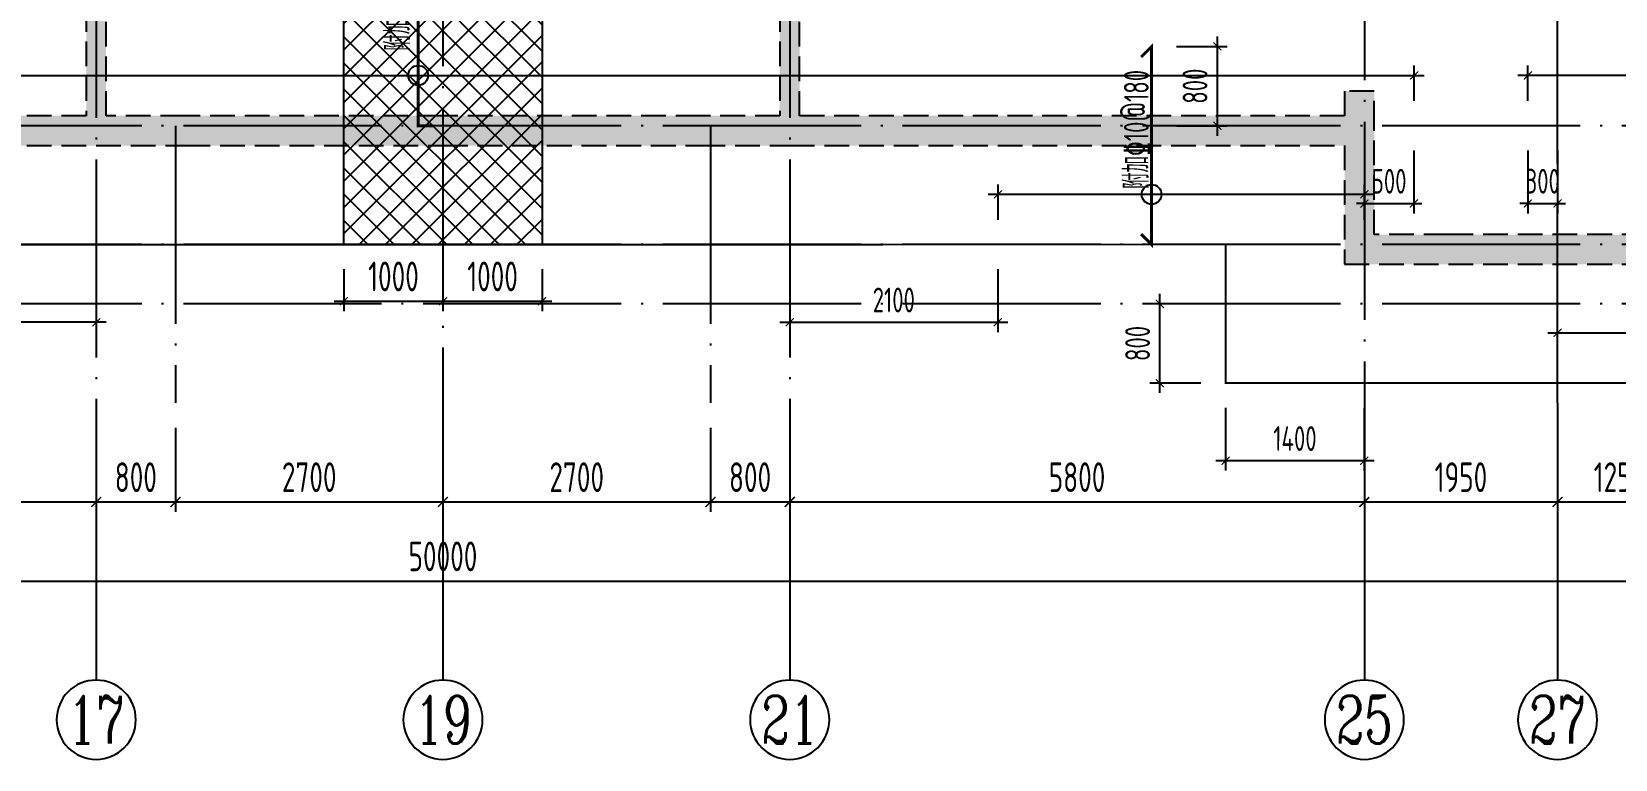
# Model space of a CAD drawing. Extents: x -461650 to 361314, y 245336 to 769729.
# Drawn here: x -190107 to -174122, y 704347 to 711698 of the extents above; entities that cross this region are included whole.
import ezdxf
from ezdxf.enums import TextEntityAlignment as Align

# ---------------------------------------------------------------- set-up
doc = ezdxf.new("R2010")
doc.units = 0
doc.header["$LTSCALE"] = 1000
doc.linetypes.add('DASH', pattern=[0.35, 0.25, -0.1])
doc.linetypes.add('DOTE', pattern=[2.42, 2, -0.2, 0.02, -0.2])
doc.layers.get('0').update_dxf_attribs({"linetype": 'CONTINUOUS'})
doc.layers.get('DEFPOINTS').update_dxf_attribs({"linetype": 'CONTINUOUS'})
for name, color, linetype in [('A-AXIS', 1, 'CONTINUOUS'), ('A-DOTE', 10, 'DOTE'), ('AXIS_NUM', 7, 'CONTINUOUS'), ('DIM', 2, 'CONTINUOUS'), ('S-B板配筋', 6, 'CONTINUOUS'), ('S-B板配筋号', 7, 'CONTINUOUS'), ('S-J基础底板', 5, 'CONTINUOUS'), ('S-J基础底板标注', 3, 'CONTINUOUS'), ('S-Q墙填充', 252, 'CONTINUOUS'), ('S-Q墙实线', 6, 'CONTINUOUS'), ('S-Q墙虚线', 6, 'DASH'), ('S-Y一般标注', 3, 'CONTINUOUS'), ('后浇带', 8, 'CONTINUOUS')]:
    doc.layers.add(name, color=color, linetype=linetype)
doc.styles.add('TSSD_Axis', font='complex.shx', dxfattribs={"width": 0.7, "bigfont": 'hztxt.shx'})
doc.styles.add('TSSD_DIMENSION', font='Tssdeng.shx', dxfattribs={"width": 0.7, "bigfont": 'tssdchn.shx'})
doc.styles.add('TSSD_REIN', font='tssdeng.shx', dxfattribs={"width": 0.7, "height": 300, "bigfont": 'tssdchn.shx'})
doc.dimstyles.new('TSSD_100_100', dxfattribs={"dimtxt": 300, "dimasz": 100, "dimexe": 100, "dimexo": 250, "dimgap": 100, "dimtad": 1, "dimdec": 0, "dimzin": 0, "dimdsep": 46, "dimtxsty": 'TSSD_DIMENSION', "dimblk": 'ARCHTICK', "dimcen": 0, "dimdle": 100, "dimclrt": 7, "dimadec": 0, "dimazin": 0, "dimtfac": 1, "dimtdec": 0, "dimtix": 1, "dimtmove": 2, "dimatfit": 3, "dimldrblk": 'ARCHTICK', "dimfxl": 0, "dimtolj": 1, "dimtzin": 0, "dimarcsym": 0})
doc.dimstyles.new('TSSD_100_100$0', dxfattribs={"dimtxt": 300, "dimasz": 80, "dimexe": 100, "dimexo": 250, "dimgap": 100, "dimtad": 1, "dimdec": 0, "dimzin": 0, "dimdsep": 46, "dimtxsty": 'TSSD_DIMENSION', "dimblk": 'ARCHTICK', "dimcen": 0, "dimdle": 100, "dimclrd": 3, "dimclre": 3, "dimclrt": 7, "dimadec": 0, "dimazin": 0, "dimtfac": 1, "dimtdec": 0, "dimtix": 1, "dimtmove": 2, "dimatfit": 3, "dimldrblk": 'ARCHTICK', "dimfxl": 0, "dimtolj": 1, "dimtzin": 0, "dimarcsym": 0})

# ---------------------------------------------------------------- blocks, each defined once
blk = doc.blocks.new('_ArchTick')
at = {"color": 0, "linetype": 'ByBlock', "const_width": 0.15}
blk.add_lwpolyline([(-0.5, -0.5), (0.5, 0.5)], dxfattribs=at)
blk = doc.blocks.new('*D70')
at = {"layer": 'DEFPOINTS', "color": 0}
for p in [(-178719, 708948), (-178055, 708948), (-178055, 708148)]:
    blk.add_point(p, dxfattribs=at)
at = {"layer": 'S-J基础底板标注', "color": 3, "lineweight": -2}
for p, q in [((-178305, 708948), (-178819, 708948)), ((-178719, 708048), (-178719, 709048)), ((-178305, 708148), (-178819, 708148))]:
    blk.add_line(p, q, dxfattribs=at)
at = {"layer": 'S-J基础底板标注', "color": 3, "lineweight": -2, "xscale": 80, "yscale": 80, "zscale": 80}
for p, rotation in [((-178719, 708948), 90), ((-178719, 708148), 270)]:
    blk.add_blockref('_ArchTick', p, dxfattribs=dict(at, rotation=rotation))
at = {"layer": 'S-J基础底板标注', "color": 7, "insert": (-178944, 708548), "char_height": 250, "attachment_point": 5, "rotation": 90, "style": 'TSSD_DIMENSION'}
blk.add_mtext('\\A1;800', dxfattribs=at)
blk = doc.blocks.new('*D72')
at = {"layer": 'DEFPOINTS', "color": 0}
for p in [(-178055, 708148), (-176655, 708146), (-178056, 707364)]:
    blk.add_point(p, dxfattribs=at)
at = {"layer": 'S-J基础底板标注', "color": 3, "lineweight": -2}
for p, q in [((-178056, 707898), (-178056, 707264)), ((-176656, 707896), (-176656, 707263)), ((-176556, 707363), (-178156, 707364))]:
    blk.add_line(p, q, dxfattribs=at)
at = {"layer": 'S-J基础底板标注', "color": 3, "lineweight": -2, "xscale": 80, "yscale": 80, "zscale": 80}
for p, rotation in [((-178056, 707364), 179.9511020885863), ((-176656, 707363), 359.9511020885863)]:
    blk.add_blockref('_ArchTick', p, dxfattribs=dict(at, rotation=rotation))
at = {"layer": 'S-J基础底板标注', "color": 7, "insert": (-177356, 707588), "char_height": 250, "attachment_point": 5, "rotation": 359.9511, "style": 'TSSD_DIMENSION'}
blk.add_mtext('\\A1;1400', dxfattribs=at)
blk = doc.blocks.new('*D1663')
at = {"layer": 'DEFPOINTS', "color": 0}
for p in [(20300, 3600), (26100, 3600), (26100, 2600)]:
    blk.add_point(p, dxfattribs=at)
at = {"layer": 'S-Y一般标注', "color": 0, "lineweight": -2}
for p, q in [((20300, 3350), (20300, 2500)), ((26100, 3350), (26100, 2500)), ((20200, 2600), (26200, 2600))]:
    blk.add_line(p, q, dxfattribs=at)
at = {"layer": 'S-Y一般标注', "color": 0, "lineweight": -2, "xscale": 100, "yscale": 100, "zscale": 100, "rotation": 180}
blk.add_blockref('_ArchTick', (20300, 2600), dxfattribs=at)
at = {"layer": 'S-Y一般标注', "color": 0, "lineweight": -2, "xscale": 100, "yscale": 100, "zscale": 100}
blk.add_blockref('_ArchTick', (26100, 2600), dxfattribs=at)
at = {"layer": 'S-Y一般标注', "color": 7, "insert": (23200, 2850), "char_height": 300, "attachment_point": 5, "style": 'TSSD_DIMENSION'}
blk.add_mtext('\\A1;5800', dxfattribs=at)
blk = doc.blocks.new('ts_axno')
at = {"color": 0, "linetype": 'ByBlock', "lineweight": -2}
blk.add_circle((0, 0), 0.5, dxfattribs=at)
at = {"color": 0, "linetype": 'ByBlock', "lineweight": -2, "style": 'TSSD_Axis', "width": 0.7}
blk.add_attdef('A', text='', height=0.6, dxfattribs=at).set_placement((0, 0), align=Align.MIDDLE_CENTER)
blk = doc.blocks.new('*D1664')
at = {"layer": 'DEFPOINTS', "color": 0}
for p in [(26100, 3600), (26900, 3600), (26900, 2600)]:
    blk.add_point(p, dxfattribs=at)
at = {"layer": 'S-Y一般标注', "color": 0, "lineweight": -2}
for p, q in [((26100, 3350), (26100, 2500)), ((26900, 3350), (26900, 2500)), ((26000, 2600), (27000, 2600))]:
    blk.add_line(p, q, dxfattribs=at)
at = {"layer": 'S-Y一般标注', "color": 0, "lineweight": -2, "xscale": 100, "yscale": 100, "zscale": 100, "rotation": 180}
blk.add_blockref('_ArchTick', (26100, 2600), dxfattribs=at)
at = {"layer": 'S-Y一般标注', "color": 0, "lineweight": -2, "xscale": 100, "yscale": 100, "zscale": 100}
blk.add_blockref('_ArchTick', (26900, 2600), dxfattribs=at)
at = {"layer": 'S-Y一般标注', "color": 7, "insert": (26500, 2850), "char_height": 300, "attachment_point": 5, "style": 'TSSD_DIMENSION'}
blk.add_mtext('\\A1;800', dxfattribs=at)
blk = doc.blocks.new('*D1665')
at = {"layer": 'DEFPOINTS', "color": 0}
for p in [(26900, 3600), (29600, 3600), (29600, 2600)]:
    blk.add_point(p, dxfattribs=at)
at = {"layer": 'S-Y一般标注', "color": 0, "lineweight": -2}
for p, q in [((26900, 3350), (26900, 2500)), ((29600, 3350), (29600, 2500)), ((26800, 2600), (29700, 2600))]:
    blk.add_line(p, q, dxfattribs=at)
at = {"layer": 'S-Y一般标注', "color": 0, "lineweight": -2, "xscale": 100, "yscale": 100, "zscale": 100, "rotation": 180}
blk.add_blockref('_ArchTick', (26900, 2600), dxfattribs=at)
at = {"layer": 'S-Y一般标注', "color": 0, "lineweight": -2, "xscale": 100, "yscale": 100, "zscale": 100}
blk.add_blockref('_ArchTick', (29600, 2600), dxfattribs=at)
at = {"layer": 'S-Y一般标注', "color": 7, "insert": (28250, 2850), "char_height": 300, "attachment_point": 5, "style": 'TSSD_DIMENSION'}
blk.add_mtext('\\A1;2700', dxfattribs=at)
blk = doc.blocks.new('*D1666')
at = {"layer": 'DEFPOINTS', "color": 0}
for p in [(32300, 3600), (33100, 3600), (33100, 2600)]:
    blk.add_point(p, dxfattribs=at)
at = {"layer": 'S-Y一般标注', "color": 0, "lineweight": -2}
for p, q in [((32300, 3350), (32300, 2500)), ((33100, 3350), (33100, 2500)), ((32200, 2600), (33200, 2600))]:
    blk.add_line(p, q, dxfattribs=at)
at = {"layer": 'S-Y一般标注', "color": 0, "lineweight": -2, "xscale": 100, "yscale": 100, "zscale": 100, "rotation": 180}
blk.add_blockref('_ArchTick', (32300, 2600), dxfattribs=at)
at = {"layer": 'S-Y一般标注', "color": 0, "lineweight": -2, "xscale": 100, "yscale": 100, "zscale": 100}
blk.add_blockref('_ArchTick', (33100, 2600), dxfattribs=at)
at = {"layer": 'S-Y一般标注', "color": 7, "insert": (32700, 2850), "char_height": 300, "attachment_point": 5, "style": 'TSSD_DIMENSION'}
blk.add_mtext('\\A1;800', dxfattribs=at)
blk = doc.blocks.new('*D1667')
at = {"layer": 'DEFPOINTS', "color": 0}
for p in [(33100, 3600), (38900, 3600), (38900, 2600)]:
    blk.add_point(p, dxfattribs=at)
at = {"layer": 'S-Y一般标注', "color": 0, "lineweight": -2}
for p, q in [((33100, 3350), (33100, 2500)), ((38900, 3350), (38900, 2500)), ((33000, 2600), (39000, 2600))]:
    blk.add_line(p, q, dxfattribs=at)
at = {"layer": 'S-Y一般标注', "color": 0, "lineweight": -2, "xscale": 100, "yscale": 100, "zscale": 100, "rotation": 180}
blk.add_blockref('_ArchTick', (33100, 2600), dxfattribs=at)
at = {"layer": 'S-Y一般标注', "color": 0, "lineweight": -2, "xscale": 100, "yscale": 100, "zscale": 100}
blk.add_blockref('_ArchTick', (38900, 2600), dxfattribs=at)
at = {"layer": 'S-Y一般标注', "color": 7, "insert": (36000, 2850), "char_height": 300, "attachment_point": 5, "style": 'TSSD_DIMENSION'}
blk.add_mtext('\\A1;5800', dxfattribs=at)
blk = doc.blocks.new('*D1672')
at = {"layer": 'DEFPOINTS', "color": 0}
for p in [(4600, 3600), (54600, 3600), (54600, 1800)]:
    blk.add_point(p, dxfattribs=at)
at = {"layer": 'S-Y一般标注', "color": 0, "lineweight": -2}
for p, q in [((4600, 3350), (4600, 1700)), ((54600, 3350), (54600, 1700)), ((4500, 1800), (54700, 1800))]:
    blk.add_line(p, q, dxfattribs=at)
at = {"layer": 'S-Y一般标注', "color": 0, "lineweight": -2, "xscale": 100, "yscale": 100, "zscale": 100, "rotation": 180}
blk.add_blockref('_ArchTick', (4600, 1800), dxfattribs=at)
at = {"layer": 'S-Y一般标注', "color": 0, "lineweight": -2, "xscale": 100, "yscale": 100, "zscale": 100}
blk.add_blockref('_ArchTick', (54600, 1800), dxfattribs=at)
at = {"layer": 'S-Y一般标注', "color": 7, "insert": (29600, 2050), "char_height": 300, "attachment_point": 5, "style": 'TSSD_DIMENSION'}
blk.add_mtext('\\A1;50000', dxfattribs=at)
blk = doc.blocks.new('*D1675')
at = {"layer": 'DEFPOINTS', "color": 0}
for p in [(29600, 3600), (32300, 3600), (32300, 2600)]:
    blk.add_point(p, dxfattribs=at)
at = {"layer": 'S-Y一般标注', "color": 0, "lineweight": -2}
for p, q in [((29600, 3350), (29600, 2500)), ((32300, 3350), (32300, 2500)), ((29500, 2600), (32400, 2600))]:
    blk.add_line(p, q, dxfattribs=at)
at = {"layer": 'S-Y一般标注', "color": 0, "lineweight": -2, "xscale": 100, "yscale": 100, "zscale": 100, "rotation": 180}
blk.add_blockref('_ArchTick', (29600, 2600), dxfattribs=at)
at = {"layer": 'S-Y一般标注', "color": 0, "lineweight": -2, "xscale": 100, "yscale": 100, "zscale": 100}
blk.add_blockref('_ArchTick', (32300, 2600), dxfattribs=at)
at = {"layer": 'S-Y一般标注', "color": 7, "insert": (30950, 2850), "char_height": 300, "attachment_point": 5, "style": 'TSSD_DIMENSION'}
blk.add_mtext('\\A1;2700', dxfattribs=at)
blk = doc.blocks.new('*D1676')
at = {"layer": 'DEFPOINTS', "color": 0}
for p in [(40850, 3600), (42100, 3600), (42100, 2600)]:
    blk.add_point(p, dxfattribs=at)
at = {"layer": 'S-Y一般标注', "color": 0, "lineweight": -2}
for p, q in [((40850, 3350), (40850, 2500)), ((42100, 3350), (42100, 2500)), ((40750, 2600), (42200, 2600))]:
    blk.add_line(p, q, dxfattribs=at)
at = {"layer": 'S-Y一般标注', "color": 0, "lineweight": -2, "xscale": 100, "yscale": 100, "zscale": 100, "rotation": 180}
blk.add_blockref('_ArchTick', (40850, 2600), dxfattribs=at)
at = {"layer": 'S-Y一般标注', "color": 0, "lineweight": -2, "xscale": 100, "yscale": 100, "zscale": 100}
blk.add_blockref('_ArchTick', (42100, 2600), dxfattribs=at)
at = {"layer": 'S-Y一般标注', "color": 7, "insert": (41475, 2850), "char_height": 300, "attachment_point": 5, "style": 'TSSD_DIMENSION'}
blk.add_mtext('\\A1;1250', dxfattribs=at)
blk = doc.blocks.new('*D1691')
at = {"layer": 'DEFPOINTS', "color": 0}
for p in [(38900, 3600), (40850, 3600), (40850, 2600)]:
    blk.add_point(p, dxfattribs=at)
at = {"layer": 'S-Y一般标注', "color": 0, "lineweight": -2}
for p, q in [((38900, 3350), (38900, 2500)), ((40850, 3350), (40850, 2500)), ((38800, 2600), (40950, 2600))]:
    blk.add_line(p, q, dxfattribs=at)
at = {"layer": 'S-Y一般标注', "color": 0, "lineweight": -2, "xscale": 100, "yscale": 100, "zscale": 100, "rotation": 180}
blk.add_blockref('_ArchTick', (38900, 2600), dxfattribs=at)
at = {"layer": 'S-Y一般标注', "color": 0, "lineweight": -2, "xscale": 100, "yscale": 100, "zscale": 100}
blk.add_blockref('_ArchTick', (40850, 2600), dxfattribs=at)
at = {"layer": 'S-Y一般标注', "color": 7, "insert": (39875, 2850), "char_height": 300, "attachment_point": 5, "style": 'TSSD_DIMENSION'}
blk.add_mtext('\\A1;1950', dxfattribs=at)
blk = doc.blocks.new('*D1516')
at = {"layer": 'DEFPOINTS', "color": 0}
for p in [(-186955, 709548), (-185955, 709548), (-185955, 708975)]:
    blk.add_point(p, dxfattribs=at)
at = {"layer": 'DIM', "color": 3, "lineweight": -2}
for p, q in [((-186955, 709298), (-186955, 708875)), ((-185955, 709298), (-185955, 708875)), ((-187055, 708975), (-185855, 708975))]:
    blk.add_line(p, q, dxfattribs=at)
at = {"layer": 'DIM', "color": 3, "lineweight": -2, "xscale": 80, "yscale": 80, "zscale": 80, "rotation": 180}
blk.add_blockref('_ArchTick', (-186955, 708975), dxfattribs=at)
at = {"layer": 'DIM', "color": 3, "lineweight": -2, "xscale": 80, "yscale": 80, "zscale": 80}
blk.add_blockref('_ArchTick', (-185955, 708975), dxfattribs=at)
at = {"layer": 'DIM', "color": 7, "insert": (-186455, 709225), "char_height": 300, "attachment_point": 5, "style": 'TSSD_DIMENSION'}
blk.add_mtext('\\A1;1000', dxfattribs=at)
blk = doc.blocks.new('*D1517')
at = {"layer": 'DEFPOINTS', "color": 0}
for p in [(-185955, 709548), (-184955, 709548), (-184955, 708975)]:
    blk.add_point(p, dxfattribs=at)
at = {"layer": 'DIM', "color": 3, "lineweight": -2}
for p, q in [((-185955, 709298), (-185955, 708875)), ((-184955, 709298), (-184955, 708875)), ((-186055, 708975), (-184855, 708975))]:
    blk.add_line(p, q, dxfattribs=at)
at = {"layer": 'DIM', "color": 3, "lineweight": -2, "xscale": 80, "yscale": 80, "zscale": 80, "rotation": 180}
blk.add_blockref('_ArchTick', (-185955, 708975), dxfattribs=at)
at = {"layer": 'DIM', "color": 3, "lineweight": -2, "xscale": 80, "yscale": 80, "zscale": 80}
blk.add_blockref('_ArchTick', (-184955, 708975), dxfattribs=at)
at = {"layer": 'DIM', "color": 7, "insert": (-185455, 709225), "char_height": 300, "attachment_point": 5, "style": 'TSSD_DIMENSION'}
blk.add_mtext('\\A1;1000', dxfattribs=at)
blk = doc.blocks.new('*D1526')
at = {"layer": 'DEFPOINTS', "color": 0}
for p in [(-191556, 709547), (-189455, 709547), (-191556, 708762)]:
    blk.add_point(p, dxfattribs=at)
at = {"layer": 'S-J基础底板标注', "color": 3, "lineweight": -2}
for p, q in [((-191556, 709297), (-191556, 708662)), ((-189455, 709297), (-189455, 708662)), ((-189355, 708762), (-191656, 708762))]:
    blk.add_line(p, q, dxfattribs=at)
at = {"layer": 'S-J基础底板标注', "color": 3, "lineweight": -2, "xscale": 80, "yscale": 80, "zscale": 80}
for p, rotation in [((-191556, 708762), 179.9999413827758), ((-189455, 708762), 359.9999413827758)]:
    blk.add_blockref('_ArchTick', p, dxfattribs=dict(at, rotation=rotation))
at = {"layer": 'S-J基础底板标注', "color": 7, "insert": (-190506, 708987), "char_height": 250, "attachment_point": 5, "rotation": 359.9999, "style": 'TSSD_DIMENSION'}
blk.add_mtext('\\A1;2100', dxfattribs=at)
blk = doc.blocks.new('*D1527')
at = {"layer": 'DEFPOINTS', "color": 0}
for p in [(-182455, 709547), (-180355, 709547), (-180355, 708762)]:
    blk.add_point(p, dxfattribs=at)
at = {"layer": 'S-J基础底板标注', "color": 3, "lineweight": -2}
for p, q in [((-182455, 709297), (-182455, 708662)), ((-180355, 709297), (-180355, 708662)), ((-182555, 708762), (-180255, 708762))]:
    blk.add_line(p, q, dxfattribs=at)
at = {"layer": 'S-J基础底板标注', "color": 3, "lineweight": -2, "xscale": 80, "yscale": 80, "zscale": 80}
for p, rotation in [((-182455, 708762), 180.0001098677895), ((-180355, 708762), 0.0001098677895349417)]:
    blk.add_blockref('_ArchTick', p, dxfattribs=dict(at, rotation=rotation))
at = {"layer": 'S-J基础底板标注', "color": 7, "insert": (-181405, 708987), "char_height": 250, "attachment_point": 5, "rotation": 0.0001, "style": 'TSSD_DIMENSION'}
blk.add_mtext('\\A1;2100', dxfattribs=at)
blk = doc.blocks.new('*D1602')
at = {"layer": 'DEFPOINTS', "color": 0, "ltscale": 0.5}
for p in [(-176153, 711256), (-196058, 710748), (-176153, 710748)]:
    blk.add_point(p, dxfattribs=at)
at = {"layer": 'S-J基础底板标注', "color": 3, "lineweight": -2, "ltscale": 0.5}
for p, q in [((-196058, 710998), (-196058, 711356)), ((-176153, 710998), (-176153, 711356)), ((-196158, 711256), (-176053, 711256))]:
    blk.add_line(p, q, dxfattribs=at)
at = {"layer": 'S-J基础底板标注', "color": 3, "lineweight": -2, "ltscale": 0.5, "xscale": 80, "yscale": 80, "zscale": 80, "rotation": 180}
blk.add_blockref('_ArchTick', (-196058, 711256), dxfattribs=at)
at = {"layer": 'S-J基础底板标注', "color": 3, "lineweight": -2, "ltscale": 0.5, "xscale": 80, "yscale": 80, "zscale": 80}
blk.add_blockref('_ArchTick', (-176153, 711256), dxfattribs=at)
blk = doc.blocks.new('*D1608')
at = {"layer": 'DEFPOINTS', "color": 0, "ltscale": 0.5}
for p in [(-175005, 711256), (-175005, 710748), (-171706, 710748)]:
    blk.add_point(p, dxfattribs=at)
at = {"layer": 'S-J基础底板标注', "color": 3, "lineweight": -2, "ltscale": 0.5}
for p, q in [((-175005, 710998), (-175005, 711356)), ((-171706, 710998), (-171706, 711356)), ((-171606, 711256), (-175105, 711256))]:
    blk.add_line(p, q, dxfattribs=at)
at = {"layer": 'S-J基础底板标注', "color": 3, "lineweight": -2, "ltscale": 0.5, "xscale": 80, "yscale": 80, "zscale": 80}
for p, rotation in [((-175005, 711256), 180.0000000010147), ((-171706, 711256), 1.014708317370605e-09)]:
    blk.add_blockref('_ArchTick', p, dxfattribs=dict(at, rotation=rotation))
blk = doc.blocks.new('*D1588')
at = {"layer": 'DEFPOINTS', "color": 0}
for p in [(-176655, 710748), (-176155, 710748), (-176155, 709962)]:
    blk.add_point(p, dxfattribs=at)
at = {"layer": 'S-J基础底板标注', "color": 3, "lineweight": -2}
for p, q in [((-176655, 710498), (-176655, 709862)), ((-176155, 710498), (-176155, 709862)), ((-176655, 709962), (-176735, 709962)), ((-176655, 709962), (-176155, 709962)), ((-176155, 709962), (-176075, 709962))]:
    blk.add_line(p, q, dxfattribs=at)
at = {"layer": 'S-J基础底板标注', "color": 3, "lineweight": -2, "xscale": 80, "yscale": 80, "zscale": 80}
for p, rotation in [((-176655, 709962), 0.0001190507799542218), ((-176155, 709962), 180.0001190507799)]:
    blk.add_blockref('_ArchTick', p, dxfattribs=dict(at, rotation=rotation))
at = {"layer": 'S-J基础底板标注', "color": 7, "insert": (-176405, 710187), "char_height": 250, "attachment_point": 5, "rotation": 0.0001, "style": 'TSSD_DIMENSION'}
blk.add_mtext('\\A1;500', dxfattribs=at)
blk = doc.blocks.new('*D1548')
at = {"layer": 'DEFPOINTS', "color": 0}
for p in [(-175005, 710748), (-174705, 710748), (-174705, 709962)]:
    blk.add_point(p, dxfattribs=at)
at = {"layer": 'S-J基础底板标注', "color": 3, "lineweight": -2}
for p, q in [((-175005, 710498), (-175005, 709862)), ((-174705, 710498), (-174705, 709862)), ((-175005, 709962), (-175085, 709962)), ((-175005, 709962), (-174705, 709962)), ((-174705, 709962), (-174625, 709962))]:
    blk.add_line(p, q, dxfattribs=at)
at = {"layer": 'S-J基础底板标注', "color": 3, "lineweight": -2, "xscale": 80, "yscale": 80, "zscale": 80}
for p, rotation in [((-175005, 709962), 0.0001190507711612554), ((-174705, 709962), 180.0001190507712)]:
    blk.add_blockref('_ArchTick', p, dxfattribs=dict(at, rotation=rotation))
at = {"layer": 'S-J基础底板标注', "color": 7, "insert": (-174855, 710187), "char_height": 250, "attachment_point": 5, "rotation": 0.0001, "style": 'TSSD_DIMENSION'}
blk.add_mtext('\\A1;300', dxfattribs=at)
blk = doc.blocks.new('*D1596')
at = {"layer": 'DEFPOINTS', "color": 0, "ltscale": 0.5}
for p in [(-176655, 710055), (-180353, 709547), (-176655, 709547)]:
    blk.add_point(p, dxfattribs=at)
at = {"layer": 'S-J基础底板标注', "color": 3, "lineweight": -2, "ltscale": 0.5}
for p, q in [((-180453, 710055), (-176555, 710055)), ((-180353, 709797), (-180353, 710155)), ((-176655, 709797), (-176655, 710155))]:
    blk.add_line(p, q, dxfattribs=at)
at = {"layer": 'S-J基础底板标注', "color": 3, "lineweight": -2, "ltscale": 0.5, "xscale": 80, "yscale": 80, "zscale": 80}
for p, rotation in [((-180353, 710055), 179.9995902206616), ((-176655, 710055), 359.9995902206616)]:
    blk.add_blockref('_ArchTick', p, dxfattribs=dict(at, rotation=rotation))
blk = doc.blocks.new('*D1565')
at = {"layer": 'DEFPOINTS', "color": 0}
for p in [(-178803, 711548), (-178139, 711548), (-178803, 710747)]:
    blk.add_point(p, dxfattribs=at)
at = {"layer": 'S-J基础底板标注', "color": 3, "lineweight": -2}
for p, q in [((-178139, 710647), (-178139, 711648)), ((-178553, 711548), (-178039, 711548)), ((-178553, 710747), (-178039, 710747))]:
    blk.add_line(p, q, dxfattribs=at)
at = {"layer": 'S-J基础底板标注', "color": 3, "lineweight": -2, "xscale": 80, "yscale": 80, "zscale": 80}
for p, rotation in [((-178139, 711548), 90), ((-178139, 710747), 270)]:
    blk.add_blockref('_ArchTick', p, dxfattribs=dict(at, rotation=rotation))
at = {"layer": 'S-J基础底板标注', "color": 7, "insert": (-178364, 711147), "char_height": 250, "attachment_point": 5, "rotation": 90, "style": 'TSSD_DIMENSION'}
blk.add_mtext('\\A1;800', dxfattribs=at)
blk = doc.blocks.new('*D1597')
at = {"layer": 'DEFPOINTS', "color": 0, "ltscale": 0.5}
for p in [(-172205, 708656), (-174705, 708148), (-172205, 708148)]:
    blk.add_point(p, dxfattribs=at)
at = {"layer": 'S-J基础底板标注', "color": 3, "lineweight": -2, "ltscale": 0.5}
for p, q in [((-174705, 708398), (-174705, 708756)), ((-172205, 708398), (-172205, 708756)), ((-174805, 708656), (-172105, 708656))]:
    blk.add_line(p, q, dxfattribs=at)
at = {"layer": 'S-J基础底板标注', "color": 3, "lineweight": -2, "ltscale": 0.5, "xscale": 80, "yscale": 80, "zscale": 80}
for p, rotation in [((-174705, 708656), 179.9999190256632), ((-172205, 708656), 359.9999190256631)]:
    blk.add_blockref('_ArchTick', p, dxfattribs=dict(at, rotation=rotation))
blk = doc.blocks.new('20210824.17211196')
at = {"layer": 'S-Q墙填充', "ltscale": 0.5}
h = blk.add_hatch(dxfattribs=at)
h.set_pattern_fill('ARMORED', color=252, scale=30, style=0)
h.set_pattern_definition([(50, (48278.55, 29260.87), (215.17805, -18.82564), [22.5, -247.5]), (355, (48278.55, 29260.87), (-41.6254, 225.65764), [18, -198]), (100.4514, (48296.48, 29259.3), (173.5528, 206.83186), [19.12206, -210.34263]), (46.1842, (48278.55, 29320.87), (320.1723, -49.6557), [33.75, -371.25]), (96.6356, (48305.23, 29316.73), (280.3988, 292.2354), [28.6831, -315.5139]), (351.1842, (48278.55, 29320.87), (280.3986, 292.2356), [27, -297]), (21, (48308.55, 29305.87), (179.07212, -120.78567), [22.5, -247.5]), (326, (48308.55, 29305.87), (72.9946, 217.545), [18, -198]), (71.4514, (48323.47, 29295.8), (252.0668, 96.75915), [19.12206, -210.34263]), (37.5, (48278.55, 29260.87), (3.647957, 99.868156), [0, -195.6, 0, -201, 0, -198.75]), (7.5, (48278.55, 29260.87), (78.92086, 118.32351), [0, -114.6, 0, -191.1, 0, -75.75]), (327.5, (48211.65, 29260.87), (160.14673, -6.76646), [0, -75, 0, -234, 0, -310.5]), (317.5, (48181.65, 29260.87), (174.95585, 30.0315), [0, -97.5, 0, -155.4, 0, -220.5]), (45, (48278.55, 29260.87), (-106.06602, 106.06602), [])])
h.paths.add_polyline_path([(147542, 66729), (145942, 66729), (145542, 66729), (142642, 66729), (142192, 66729), (141292, 66729), (140842, 66729), (139342, 66729), (139342, 67529), (139342, 68529), (138692, 68529), (137042, 68529), (136442, 68529), (136442, 68779), (133242, 68779), (133242, 68529), (132642, 68529), (131042, 68529), (130342, 68529), (130342, 67529), (130342, 66729), (117642, 66729), (117192, 66729), (116292, 66729), (115842, 66729), (114342, 66729), (114342, 67529), (114342, 68529), (113692, 68529), (112042, 68529), (111442, 68529), (111442, 68779), (108242, 68779), (108242, 68529), (107642, 68529), (106042, 68529), (105342, 68529), (105342, 67529), (105342, 66729), (97142, 66729), (97142, 63729), (97142, 61129), (97142, 59029), (99942, 59029), (106442, 59029), (106442, 57829), (107492, 57829), (109842, 57829), (112192, 57829), (113242, 57829), (113242, 59029), (118842, 59029), (119742, 59029), (122342, 59029), (124942, 59029), (125842, 59029), (131442, 59029), (131442, 57829), (132492, 57829), (134842, 57829), (137192, 57829), (138242, 57829), (138242, 59029), (143842, 59029), (144742, 59029), (147542, 59029)])
h.paths.add_polyline_path([(100942, 59329), (100942, 60779), (100742, 60779), (100742, 59329), (99942, 59329), (97442, 59329), (97442, 61129), (97442, 63629), (98142, 63629), (98142, 63829), (97442, 63829), (97442, 66429), (97842, 66429), (98742, 66429), (99042, 66429), (99042, 65779), (99242, 65779), (99242, 66429), (101942, 66429), (101942, 63629), (102142, 63629), (102142, 66429), (102492, 66429), (103392, 66429), (103742, 66429), (103742, 65629), (103942, 65629), (103942, 66429), (105642, 66429), (105642, 67529), (105642, 68229), (106042, 68229), (107642, 68229), (108342, 68229), (108342, 67029), (108542, 67029), (108542, 68329), (108542, 68479), (111142, 68479), (111142, 68329), (111142, 67029), (111342, 67029), (111342, 68229), (112042, 68229), (113692, 68229), (114042, 68229), (114042, 67529), (114042, 66429), (115742, 66429), (115742, 65629), (115942, 65629), (115942, 66429), (116292, 66429), (117192, 66429), (117542, 66429), (117542, 63629), (117742, 63629), (117742, 66429), (120442, 66429), (120442, 63629), (120642, 63629), (120642, 66429), (120942, 66429), (121942, 66429), (122242, 66429), (122242, 66429), (122442, 66429), (122442, 66429), (122742, 66429), (123742, 66429), (124042, 66429), (124042, 63629), (124242, 63629), (124242, 66429), (126942, 66429), (126942, 63629), (127142, 63629), (127142, 66429), (127492, 66429), (128392, 66429), (128742, 66429), (128742, 65629), (128942, 65629), (128942, 66429), (130642, 66429), (130642, 67529), (130642, 68229), (131042, 68229), (132642, 68229), (133342, 68229), (133342, 67029), (133542, 67029), (133542, 68479), (136142, 68479), (136142, 67029), (136342, 67029), (136342, 68229), (137042, 68229), (138692, 68229), (139042, 68229), (139042, 67529), (139042, 66429), (140742, 66429), (140742, 65629), (140942, 65629), (140942, 66429), (141292, 66429), (142192, 66429), (142542, 66429), (142542, 63629), (142742, 63629), (142742, 66429), (145442, 66429), (145442, 65779), (145642, 65779), (145642, 66429), (145942, 66429), (146842, 66429), (147242, 66429), (147242, 63829), (146542, 63829), (146542, 63629), (147242, 63629), (147242, 61129), (147242, 59329), (144742, 59329), (143942, 59329), (143942, 60779), (143742, 60779), (143742, 59329), (138242, 59329), (138242, 59579), (137942, 59579), (137942, 59229), (137942, 58129), (137192, 58129), (134842, 58129), (132492, 58129), (131742, 58129), (131742, 59229), (131742, 59579), (131442, 59579), (131442, 59329), (125942, 59329), (125942, 60779), (125742, 60779), (125742, 59329), (124942, 59329), (122342, 59329), (119742, 59329), (118942, 59329), (118942, 60779), (118742, 60779), (118742, 59329), (113242, 59329), (113242, 59579), (112942, 59579), (112942, 59229), (112942, 58129), (112192, 58129), (109842, 58129), (107492, 58129), (106742, 58129), (106742, 59229), (106742, 59579), (106442, 59579), (106442, 59329)], flags=16)
at = {"layer": 'S-Q墙虚线', "color": 6}
for points in [[(113242, 59029), (118842, 59029), (119742, 59029), (122342, 59029), (124942, 59029), (125842, 59029), (131442, 59029), (131442, 57829), (132492, 57829), (134842, 57829)], [(134842, 58129), (132492, 58129), (131742, 58129), (131742, 59229), (131742, 59579), (131442, 59579), (131442, 59329), (125942, 59329), (125942, 60779), (125742, 60779), (125742, 59329), (124942, 59329), (122342, 59329), (119742, 59329), (118942, 59329), (118942, 60779), (118742, 60779), (118742, 59329), (113242, 59329)]]:
    blk.add_lwpolyline(points, dxfattribs=at)
blk = doc.blocks.new('20210726.16350016')
at = {"layer": 'A-AXIS'}
for p, q in [((26100, 3600), (26100, 800)), ((29600, 3600), (29600, 800)), ((33100, 3600), (33100, 800)), ((38900, 3600.1), (38900, 800.1)), ((40850, 3600), (40850, 800))]:
    blk.add_line(p, q, dxfattribs=at)
at = {"layer": 'A-DOTE'}
for p, q in [((29600, 21100), (29600, 3600)), ((38900.2, 13700), (38900, 3600)), ((40850, 3600), (40850, 11500)), ((26100, 10900), (26100, 3600)), ((33100, 10900), (33100, 3600)), ((55600, 6400), (3600, 6400)), ((26900, 6400), (26900, 3600)), ((32300, 6400), (32300, 3600)), ((55600, 5200), (3600, 5200)), ((55600, 4600), (3600, 4600))]:
    blk.add_line(p, q, dxfattribs=at)
at = {"layer": 'A-AXIS'}
ref = blk.add_blockref('ts_axno', (26100, 400), dxfattribs=dict(at, xscale=-800, yscale=800, zscale=800, rotation=180))
ref.add_attrib('10', '17', dxfattribs={"layer": 'AXIS_NUM', "height": 480, "style": 'TSSD_Axis', "width": 0.7}).set_placement((26100, 400), align=Align.MIDDLE_CENTER)
ref = blk.add_blockref('ts_axno', (29600, 400), dxfattribs=dict(at, xscale=-800, yscale=800, zscale=800, rotation=180))
ref.add_attrib('13', '19', dxfattribs={"layer": 'AXIS_NUM', "height": 480, "style": 'TSSD_Axis', "width": 0.7}).set_placement((29600, 400), align=Align.MIDDLE_CENTER)
ref = blk.add_blockref('ts_axno', (33100, 400), dxfattribs=dict(at, xscale=-800, yscale=800, zscale=800, rotation=180))
ref.add_attrib('13', '21', dxfattribs={"layer": 'AXIS_NUM', "height": 480, "style": 'TSSD_Axis', "width": 0.7}).set_placement((33100, 400), align=Align.MIDDLE_CENTER)
ref = blk.add_blockref('ts_axno', (38900, 400.1), dxfattribs=dict(at, xscale=-800, yscale=800, zscale=800, rotation=180))
ref.add_attrib('17', '25', dxfattribs={"layer": 'AXIS_NUM', "height": 480, "style": 'TSSD_Axis', "width": 0.7}).set_placement((38900, 400.1), align=Align.MIDDLE_CENTER)
ref = blk.add_blockref('ts_axno', (40850, 400), dxfattribs=dict(at, xscale=-800, yscale=800, zscale=800, rotation=180))
ref.add_attrib('8', '27', dxfattribs={"layer": 'AXIS_NUM', "height": 480, "style": 'TSSD_Axis', "width": 0.7}).set_placement((40850, 400), align=Align.MIDDLE_CENTER)
at = {"layer": 'S-Y一般标注'}
for base, p1, p2, picture, middle in [((54600, 1800), (4600, 3600), (54600, 3600), '*D1672', (29600, 2050)), ((26100, 2600), (20300, 3600), (26100, 3600), '*D1663', (23200, 2850)), ((26900, 2600), (26100, 3600), (26900, 3600), '*D1664', (26500, 2850)), ((29600, 2600), (26900, 3600), (29600, 3600), '*D1665', (28250, 2850)), ((32300, 2600), (29600, 3600), (32300, 3600), '*D1675', (30950, 2850)), ((33100, 2600), (32300, 3600), (33100, 3600), '*D1666', (32700, 2850)), ((38900, 2600.1), (33100, 3600), (38900, 3600.1), '*D1667', (36000, 2850.1)), ((40850, 2600.1), (38900, 3600.1), (40850, 3600.1), '*D1691', (39875, 2850.1)), ((42100, 2600.1), (40850, 3600.1), (42100, 3600.1), '*D1676', (41475, 2850.1))]:
    dim = blk.add_linear_dim(base=base, p1=p1, p2=p2, dimstyle='TSSD_100_100', dxfattribs=at)
    dim.commit()
    dim.dimension.update_dxf_attribs({"geometry": picture, "text_midpoint": middle})

msp = doc.modelspace()

# ---------------------------------------------------------------- hatches: boundary and pattern name
at = {"layer": '后浇带'}
h = msp.add_hatch(dxfattribs=at)
h.set_pattern_fill('ANSI37', color=144, scale=1500, angle=90, style=0)
h.set_pattern_definition([(135, (-1287191.86, -483651.8), (-132.582521, -132.582521), []), (225, (-1287191.86, -483651.8), (132.582521, -132.582521), [])])
h.paths.add_polyline_path([(-186955.45, 709547.6), (-186955.45, 719547.52), (-184955.45, 719547.52), (-184955.45, 709547.6)])

# ---------------------------------------------------------------- linework, layer by layer
at = {"layer": 'S-B板配筋', "const_width": 30}
for points in [[(-186055.46, 716447.79), (-186205.46, 716447.79), (-186205.55, 710747.52), (-186055.55, 710747.52)], [(-178908.91, 709653.84), (-178802.85, 709547.77), (-178802.82, 711547.6), (-178908.89, 711441.54)]]:
    msp.add_lwpolyline(points, dxfattribs=at)
at = {"layer": 'S-J基础底板', "const_width": 20}
msp.add_lwpolyline([(-203055.49, 708147.52), (-193855.42, 708147.52), (-193855.46, 709547.43), (-178055.46, 709547.78), (-178055.46, 708147.52), (-168855.47, 708147.51), (-168855.46, 709347.52), (-159955.46, 709347.52), (-159955.43, 719447.52), (-167755.45, 719447.52), (-167755.45, 721247.52), (-179155.45, 721247.52), (-179155.45, 719547.52), (-192755.45, 719547.52), (-192755.45, 721247.52), (-204155.45, 721247.52), (-204155.45, 719447.52), (-211955.45, 719447.52), (-211955.46, 709347.61), (-203055.45, 709347.43)], close=True, dxfattribs=at)
at = {"layer": 'S-J基础底板标注', "color": 2, "ltscale": 0.5}
for centre in [(-186205.48, 711255.74), (-178802.97, 710054.03)]:
    msp.add_circle(centre, 100, dxfattribs=at)
at = {"layer": '后浇带', "color": 144}
msp.add_lwpolyline([(-186955.45, 709547.6), (-186955.45, 719547.52), (-184955.45, 719547.52), (-184955.45, 709547.6)], close=True, dxfattribs=at)

# ---------------------------------------------------------------- block references
at = {"layer": 'A-DOTE'}
msp.add_blockref('20210726.16350016', (-215555.45, 704347.47), dxfattribs=at)
at = {"layer": 'S-Q墙实线'}
msp.add_blockref('20210824.17211196', (-308297.76, 651518.54), dxfattribs=at)

# ---------------------------------------------------------------- texts
at = {"layer": 'S-B板配筋号', "color": 1, "style": 'TSSD_REIN', "width": 0.7}
for s, p in [('附加%%13216@180', (-186287.46, 711504.07)), ('附加%%13210@180', (-178831.96, 710108.73))]:
    msp.add_text(s, height=250, rotation=90, dxfattribs=at).set_placement(p)

# ---------------------------------------------------------------- dimensions: what is measured, and where the dimension line sits
at = {"layer": 'DIM'}
for base, p1, p2, picture, middle in [((-185955.24, 708974.73), (-186955.24, 709547.52), (-185955.24, 709547.52), '*D1516', (-186455.24, 709224.73)), ((-184955.24, 708974.73), (-185955.24, 709547.52), (-184955.24, 709547.52), '*D1517', (-185455.24, 709224.73))]:
    dim = msp.add_linear_dim(base=base, p1=p1, p2=p2, dimstyle='TSSD_100_100$0', dxfattribs=at)
    dim.commit()
    dim.dimension.update_dxf_attribs({"geometry": picture, "text_midpoint": middle})
at = {"layer": 'S-J基础底板标注'}
for p1, p2, distance, picture, middle in [((-178802.82, 710747.31), (-178802.82, 711547.6), -663.65, '*D1565', (-178364.17, 711147.45)), ((-176655.41, 710747.52), (-176155.18, 710747.52), -785.25, '*D1588', (-176405.3, 710187.27)), ((-175005.45, 710747.52), (-174705.45, 710747.52), -785.25, '*D1548', (-174855.45, 710187.27)), ((-189455.45, 709547.48), (-191555.88, 709547.49), 785.25, '*D1526', (-190505.67, 708987.23)), ((-182455.45, 709547.29), (-180355.24, 709547.3), -785.25, '*D1527', (-181405.34, 708987.05)), ((-178055.49, 708147.51), (-178055.49, 708947.52), 663.65, '*D70', (-178944.14, 708547.52)), ((-176655.45, 708146.32), (-178055.49, 708147.51), 783.56, '*D72', (-177355.94, 707588.36))]:
    dim = msp.add_aligned_dim(p1=p1, p2=p2, distance=distance, dimstyle='TSSD_100_100$0', override={"dimtxt": 250}, dxfattribs=at)
    dim.commit()
    dim.dimension.update_dxf_attribs({"geometry": picture, "text_midpoint": middle})
at = {"layer": 'S-J基础底板标注', "color": 2, "ltscale": 0.5}
for p1, p2, distance, picture, middle in [((-196057.85, 710747.52), (-176153.06, 710747.52), 508.22, '*D1602', (-186105.45, 711255.74)), ((-171705.53, 710747.52), (-175005.45, 710747.52), -508.22, '*D1608', (-173355.49, 711255.74)), ((-180353.11, 709547.3), (-176655.42, 709547.27), 508.04, '*D1596', (-178504.26, 710055.32)), ((-174705.45, 708147.51), (-172205.45, 708147.51), 508.05, '*D1597', (-173455.45, 708655.56))]:
    dim = msp.add_aligned_dim(p1=p1, p2=p2, distance=distance, text=' ', dimstyle='TSSD_100_100$0', dxfattribs=at)
    dim.commit()
    dim.dimension.update_dxf_attribs({"geometry": picture, "text_midpoint": middle})

doc.saveas('drawing.dxf')
